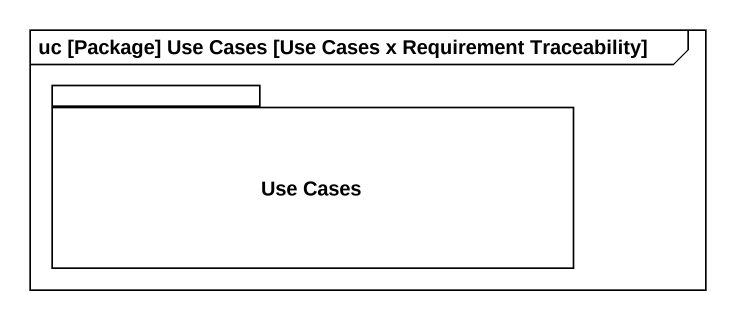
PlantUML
@startuml
mainframe uc [Package] Use Cases [Use Cases x Requirement Traceability]
package "Use Cases" as Use_Cases {
}
@enduml
